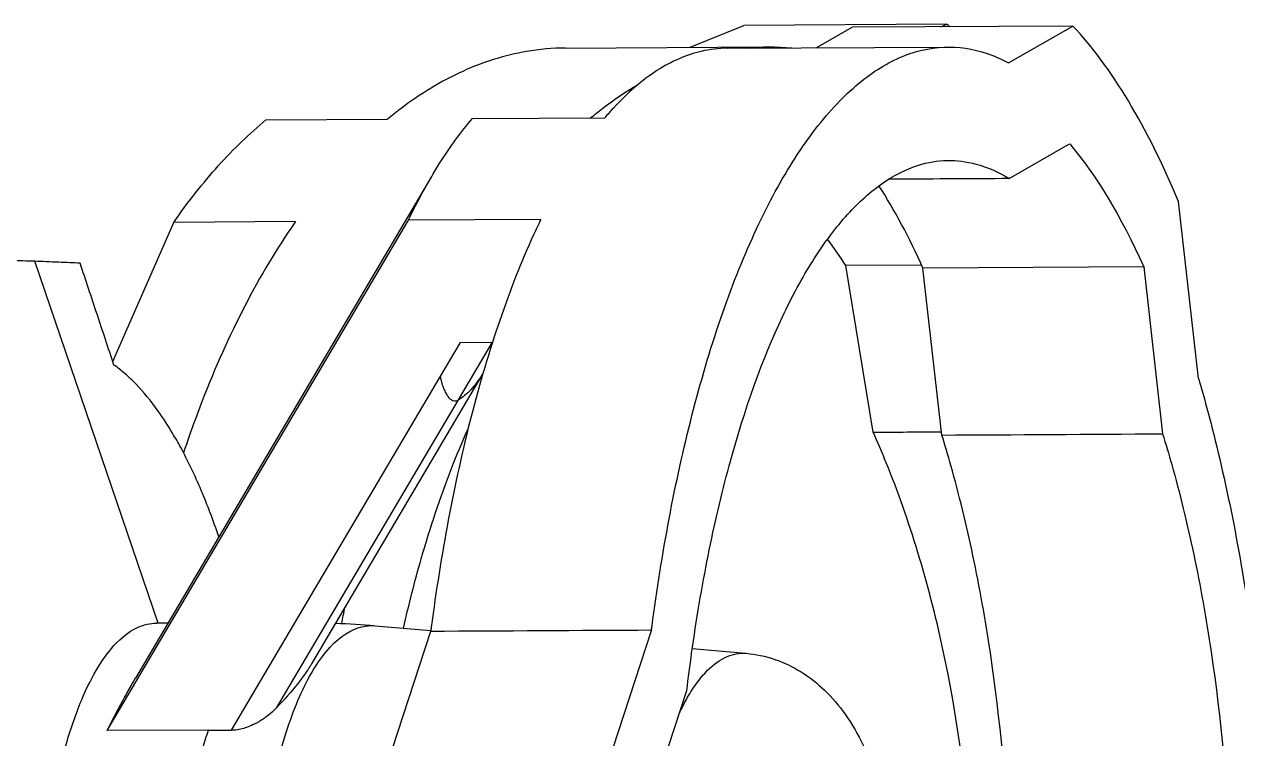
# Model space of a CAD drawing. Header units: millimetres. Extents: x 48717 to 75522, y 76128 to 88842.
# Drawn here: x 56988.2 to 57116.6, y 81197.8 to 81273.4 of the extents above; entities that cross this region are included whole.
import ezdxf

# ---------------------------------------------------------------- set-up
doc = ezdxf.new("R2010")
doc.units = ezdxf.units.MM
doc.layers.add('Top (Plan) View2-DV90-S1B-001a', color=140, linetype='Continuous')

# ---------------------------------------------------------------- blocks, each defined once
blk = doc.blocks.new('*U710')
at = {"layer": 'Top (Plan) View2-DV90-S1B-001a', "color": 0, "linetype": 'ByBlock', "lineweight": -2}
for p, q in [((57058.65, 81270.94), (57064.33, 81273.25)), ((57085.81, 81273.38), (57064.33, 81273.25)), ((57085.17, 81273.12), (57085.81, 81273.38)), ((57045.47, 81270.86), (57066.95, 81270.99)), ((57013.74, 81263.26), (57026.63, 81263.34)), ((56997.54, 81237.7), (57003.99, 81252.42)), ((57016.88, 81252.5), (57003.99, 81252.42)), ((57083.15, 81247.89), (57075.13, 81247.85)), ((57078.02, 81230.22), (57075.13, 81247.85))]:
    blk.add_line(p, q, dxfattribs=at)
blk.add_ellipse((57057.83, 81215.07), major_axis=(13.78, -51.51), ratio=0.548987, start_param=-4.177342, end_param=-4.105598, dxfattribs=at)
for points in [[(57086.15, 81273.12), (57086.04, 81273.21), (57085.92, 81273.29), (57085.81, 81273.38)], [(57064.51, 81270.85), (57066.16, 81271.03), (57067.8, 81271.03), (57069.42, 81270.88)], [(57078.02, 81230.22), (57080.43, 81230.24), (57082.84, 81230.25), (57085.26, 81230.26)], [(57021.77, 81209.99), (57021.88, 81210.56), (57021.99, 81211.13), (57022.11, 81211.7)], [(57058.21, 81201.86), (57058.21, 81201.86), (57058.21, 81201.86), (57058.21, 81201.86)]]:
    blk.add_open_spline(points, degree=3, dxfattribs=at)
for points, knots in [([(57045.47, 81270.86), (57044.1, 81270.85), (57042.71, 81270.73), (57039.07, 81270.1), (57036.82, 81269.41), (57032.33, 81267.37), (57030.11, 81266.03), (57027.49, 81264.04), (57027.06, 81263.69), (57026.63, 81263.34)], [1.2901536, 1.2901536, 1.2901536, 1.2901536, 1.4739675, 1.4739675, 1.7687609, 1.7687609, 2.0635544, 2.0635544, 2.122565, 2.122565, 2.122565, 2.122565]), ([(57048.12, 81263.48), (57048.55, 81263.83), (57048.97, 81264.17), (57050.64, 81265.44), (57051.89, 81266.28), (57053.14, 81267.01)], [-2.1218015, -2.1218015, -2.1218015, -2.1218015, -2.0635544, -2.0635544, -1.8966101, -1.8966101, -1.8966101, -1.8966101]), ([(57003.99, 81252.42), (57005.5, 81254.59), (57007.08, 81256.59), (57010.33, 81260.21), (57012.02, 81261.83), (57013.74, 81263.26)], [-2.20364, -2.20364, -2.20364, -2.20364, -1.101395, -1.101395, 0, 0, 0, 0]), ([(57016.88, 81252.5), (57016.5, 81251.96), (57016.13, 81251.41), (57013.92, 81248.05), (57012.19, 81245), (57009.01, 81238.52), (57007.56, 81235.09), (57005.83, 81230.39), (57005.42, 81229.22), (57005.03, 81228.04)], [2.5941271, 2.5941271, 2.5941271, 2.5941271, 2.6531414, 2.6531414, 2.9479349, 2.9479349, 3.2427284, 3.2427284, 3.3384284, 3.3384284, 3.3384284, 3.3384284]), ([(57028.32, 81209.48), (57028.88, 81211.99), (57029.5, 81214.45), (57031.15, 81220.17), (57032.22, 81223.37), (57033.96, 81227.83), (57034.55, 81229.23), (57035.15, 81230.59)], [1.621336, 1.621336, 1.621336, 1.621336, 1.975955, 1.975955, 2.469944, 2.469944, 2.704967, 2.704967, 2.704967, 2.704967]), ([(57088.41, 81185.68), (57087.92, 81192.92), (57086.92, 81200.24), (57084.65, 81210.76), (57083.76, 81214.2), (57081.75, 81220.82), (57080.62, 81224), (57078.96, 81228.09), (57078.49, 81229.17), (57078.02, 81230.22)], [-3.449142, -3.449142, -3.449142, -3.449142, -2.469944, -2.469944, -1.975955, -1.975955, -1.481966, -1.481966, -1.300824, -1.300824, -1.300824, -1.300824])]:
    blk.add_open_spline(points, degree=3, knots=knots, dxfattribs=at)
blk = doc.blocks.new('*U711')
at = {"layer": 'Top (Plan) View2-DV90-S1B-001a', "color": 0, "linetype": 'ByBlock', "lineweight": -2}
for p, q in [((57072, 81270.89), (57075.79, 81273.07)), ((57099.16, 81273.19), (57075.79, 81273.07)), ((57092.35, 81269.29), (57099.16, 81273.19)), ((57062.59, 81270.84), (57085.96, 81270.97)), ((57035.6, 81263.41), (57049.62, 81263.49)), ((57092.41, 81257.05), (57098.82, 81260.72)), ((57031.29, 81257.27), (56999.95, 81204.2)), ((57112.46, 81235.89), (57110.33, 81254.64)), ((56996.93, 81198.66), (57028.83, 81252.66)), ((57042.85, 81252.74), (57028.83, 81252.66)), ((57002.33, 81210.02), (56989.29, 81248.3)), ((57106.66, 81247.7), (57083.29, 81247.57)), ((57085.29, 81229.92), (57083.29, 81247.57)), ((57106.66, 81247.7), (57108.66, 81230.05)), ((57032.2, 81236.09), (57034.34, 81239.71)), ((57034.13, 81233.64), (57037.72, 81239.73)), ((57034.34, 81239.71), (57037.72, 81239.73)), ((57036.72, 81236.43), (57018.59, 81205.73)), ((57010.11, 81198.69), (57032.2, 81236.09)), ((57014.9, 81201.09), (57034.13, 81233.64)), ((57003.39, 81210.03), (57002.15, 81210.02)), ((57025.32, 81209.75), (57031.2, 81209.23)), ((57026.51, 81194.84), (57031.2, 81209.18)), ((57031.71, 81209.18), (57031.71, 81209.18)), ((57054.56, 81209.3), (57049.88, 81194.96)), ((57058.88, 81207.33), (57064.52, 81206.83)), ((57053.9, 81189.4), (57058.3, 81202.91)), ((57007.66, 81198.71), (56996.93, 81198.66))]:
    blk.add_line(p, q, dxfattribs=at)
at = {"layer": 'Top (Plan) View2-DV90-S1B-001a', "color": 0, "linetype": 'ByBlock', "lineweight": -2, "extrusion": (0, 0, -1)}
blk.add_ellipse((57094.65, 81215.08), major_axis=(7.94, -52.06), ratio=0.390819, start_param=-2.577201, end_param=-2.187073, dxfattribs=at)
at = {"layer": 'Top (Plan) View2-DV90-S1B-001a', "color": 0, "linetype": 'ByBlock', "lineweight": -2}
blk.add_ellipse((57071.28, 81214.95), major_axis=(7.94, -52.06), ratio=0.390819, start_param=-4.096113, end_param=-3.856753, dxfattribs=at)
for points, knots in [([(57110.33, 81254.64), (57108.68, 81258.6), (57106.9, 81262.17), (57103.16, 81268.38), (57101.19, 81271.05), (57099.16, 81273.19)], [-3.64303, -3.64303, -3.64303, -3.64303, -1.821515, -1.821515, 0, 0, 0, 0]), ([(57054.56, 81209.3), (57054.58, 81209.45), (57054.6, 81209.59), (57055.12, 81213.53), (57055.72, 81217.33), (57057.13, 81224.79), (57057.93, 81228.45), (57059.75, 81235.53), (57060.76, 81238.95), (57062.96, 81245.4), (57064.16, 81248.43), (57066.72, 81254), (57068.07, 81256.54), (57070.9, 81261.04), (57072.38, 81262.99), (57075.4, 81266.27), (57076.95, 81267.59), (57080.06, 81269.59), (57081.63, 81270.27), (57084.73, 81271), (57086.28, 81271.06), (57089.35, 81270.61), (57090.88, 81270.08), (57092.35, 81269.29)], [-3.843407, -3.843407, -3.843407, -3.843407, -3.832315, -3.832315, -3.537522, -3.537522, -3.242728, -3.242728, -2.947935, -2.947935, -2.653141, -2.653141, -2.358348, -2.358348, -2.063554, -2.063554, -1.768761, -1.768761, -1.473967, -1.473967, -1.179174, -1.179174, -0.873245, -0.873245, -0.873245, -0.873245]), ([(57062.59, 81270.84), (57061.67, 81270.84), (57060.74, 81270.73), (57058.26, 81270.14), (57056.69, 81269.47), (57053.58, 81267.47), (57052.03, 81266.15), (57050.22, 81264.18), (57049.92, 81263.84), (57049.62, 81263.49)], [1.2973833, 1.2973833, 1.2973833, 1.2973833, 1.4739675, 1.4739675, 1.7687609, 1.7687609, 2.0635544, 2.0635544, 2.122565, 2.122565, 2.122565, 2.122565]), ([(57028.83, 81252.66), (57029.87, 81254.82), (57030.97, 81256.8), (57033.23, 81260.39), (57034.4, 81262), (57035.6, 81263.41)], [-2.20364, -2.20364, -2.20364, -2.20364, -1.101395, -1.101395, 0, 0, 0, 0]), ([(57058.3, 81202.91), (57058.46, 81204.22), (57058.63, 81205.53), (57059.3, 81210.37), (57059.89, 81213.82), (57061.22, 81220.47), (57061.96, 81223.66), (57064.41, 81232.7), (57066.33, 81238.01), (57068.93, 81243.51), (57069.46, 81244.55), (57071.06, 81247.5), (57072.16, 81249.24), (57073.89, 81251.58), (57074.48, 81252.32), (57076.29, 81254.37), (57077.55, 81255.52), (57080.13, 81257.36), (57081.46, 81258.04), (57084.82, 81259.09), (57086.88, 81259.14), (57090.09, 81258.27), (57091.26, 81257.75), (57092.41, 81257.05)], [1.300813, 1.300813, 1.300813, 1.300813, 1.481966, 1.481966, 1.975955, 1.975955, 2.469944, 2.469944, 3.457922, 3.457922, 3.704916, 3.704916, 4.198905, 4.198905, 4.445899, 4.445899, 4.939888, 4.939888, 5.433877, 5.433877, 6.17486, 6.17486, 6.602891, 6.602891, 6.602891, 6.602891]), ([(57092.41, 81257.05), (57088.51, 81257.03), (57084.62, 81257.01), (57080.36, 81256.98), (57080, 81256.98), (57079.64, 81256.98)], [0, 0, 0, 0, 1.25, 1.25, 1.365759, 1.365759, 1.365759, 1.365759]), ([(57042.85, 81252.74), (57042.59, 81252.2), (57042.33, 81251.65), (57040.79, 81248.31), (57039.6, 81245.27), (57037.39, 81238.83), (57036.38, 81235.41), (57034.56, 81228.33), (57033.76, 81224.66), (57032.35, 81217.2), (57031.75, 81213.4), (57031.23, 81209.46), (57031.21, 81209.32), (57031.2, 81209.18)], [2.594127, 2.594127, 2.594127, 2.594127, 2.653141, 2.653141, 2.947935, 2.947935, 3.242728, 3.242728, 3.537522, 3.537522, 3.832315, 3.832315, 3.843407, 3.843407, 3.843407, 3.843407]), ([(56989.29, 81248.3), (56988.88, 81248.31), (56988.46, 81248.33), (56987.53, 81248.36), (56987.02, 81248.38), (56985.53, 81248.43), (56984.51, 81248.46), (56983.46, 81248.49)], [-1.496873, -1.496873, -1.496873, -1.496873, -1.14981, -1.14981, -0.748913, -0.748913, -0.000001, -0.000001, -0.000001, -0.000001]), ([(56994.09, 81248.1), (56993.37, 81248.13), (56992.62, 81248.17), (56991.39, 81248.22), (56990.95, 81248.23), (56990.1, 81248.27), (56989.7, 81248.28), (56989.29, 81248.3)], [-1.497488, -1.497488, -1.497488, -1.497488, -0.748268, -0.748268, -0.347201, -0.347201, 0, 0, 0, 0]), ([(56997.66, 81237.33), (56997.07, 81239.13), (56996.47, 81240.93), (56995.28, 81244.51), (56994.68, 81246.31), (56994.09, 81248.1)], [-1.14298, -1.14298, -1.14298, -1.14298, -0.571604, -0.571604, -0.000002, -0.000002, -0.000002, -0.000002]), ([(57008.77, 81219.14), (57008.18, 81220.88), (57007.56, 81222.52), (57006.21, 81225.69), (57005.48, 81227.21), (57004.45, 81229.12), (57004.16, 81229.62), (57003.38, 81230.94), (57002.87, 81231.72), (57001.59, 81233.51), (57000.81, 81234.46), (56999.63, 81235.69), (56999.23, 81236.06), (56998.64, 81236.58), (56998.45, 81236.74), (56998.06, 81237.05), (56997.86, 81237.2), (56997.66, 81237.33)], [13.42273, 13.42273, 13.42273, 13.42273, 14.122216, 14.122216, 14.868538, 14.868538, 15.145088, 15.145088, 15.623283, 15.623283, 16.32385, 16.32385, 16.666551, 16.666551, 16.835699, 16.835699, 17.00297, 17.00297, 17.00297, 17.00297]), ([(57036.72, 81236.43), (57036.69, 81236.39), (57036.67, 81236.35), (57036.64, 81236.31), (57036.25, 81235.69), (57035.84, 81235.15), (57035.42, 81234.7), (57035.21, 81234.48), (57035, 81234.28), (57034.78, 81234.1), (57034.57, 81233.92), (57034.35, 81233.77), (57034.13, 81233.64)], [0.4828146, 0.4828146, 0.4828146, 0.4828146, 0.5, 0.5, 0.5, 0.75, 0.75, 0.75, 0.875, 0.875, 0.875, 1, 1, 1, 1]), ([(57032.2, 81236.09), (57032.23, 81235.95), (57032.26, 81235.83), (57032.3, 81235.66), (57032.31, 81235.61), (57032.33, 81235.54), (57032.34, 81235.51), (57032.35, 81235.47), (57032.36, 81235.45), (57032.36, 81235.44), (57032.36, 81235.44), (57032.36, 81235.44), (57032.39, 81235.32), (57032.43, 81235.21), (57032.48, 81235.07), (57032.49, 81235.02), (57032.52, 81234.96), (57032.53, 81234.93), (57032.54, 81234.89), (57032.55, 81234.88), (57032.55, 81234.87), (57032.55, 81234.86), (57032.63, 81234.66), (57032.71, 81234.5), (57032.83, 81234.28), (57032.87, 81234.21), (57032.92, 81234.12), (57032.95, 81234.08), (57032.99, 81234.03), (57033, 81234.01), (57033.01, 81234), (57033.02, 81233.99), (57033.11, 81233.87), (57033.2, 81233.78), (57033.34, 81233.68), (57033.38, 81233.65), (57033.45, 81233.61), (57033.48, 81233.6), (57033.52, 81233.58), (57033.54, 81233.57), (57033.55, 81233.57), (57033.76, 81233.51), (57033.94, 81233.53), (57034.13, 81233.64)], [0, 0, 0, 0, 0.0625, 0.0625, 0.09375, 0.09375, 0.109375, 0.117187, 0.121094, 0.123047, 0.123047, 0.125, 0.125, 0.1875, 0.1875, 0.21875, 0.21875, 0.234375, 0.242188, 0.246094, 0.246094, 0.25, 0.25, 0.375, 0.375, 0.4375, 0.4375, 0.46875, 0.484375, 0.492188, 0.492188, 0.5, 0.5, 0.625, 0.625, 0.6875, 0.6875, 0.71875, 0.734375, 0.734375, 0.75, 0.75, 1, 1, 1, 1]), ([(57112.46, 81235.89), (57112.49, 81235.78), (57112.53, 81235.66), (57113.49, 81232.38), (57114.36, 81228.97), (57115.97, 81221.73), (57116.71, 81217.89), (57118, 81209.85), (57118.56, 81205.64), (57119.47, 81196.97), (57119.81, 81192.5), (57120.28, 81183.42), (57120.4, 81178.82), (57120.4, 81169.62), (57120.28, 81165.03), (57119.81, 81155.99), (57119.46, 81151.54), (57118.56, 81142.94), (57118, 81138.77), (57116.71, 81130.82), (57115.97, 81127.03), (57114.33, 81119.78), (57113.42, 81116.33), (57112.46, 81113.14)], [-3.843407, -3.843407, -3.843407, -3.843407, -3.832315, -3.832315, -3.537522, -3.537522, -3.242728, -3.242728, -2.947935, -2.947935, -2.653141, -2.653141, -2.358348, -2.358348, -2.063554, -2.063554, -1.768761, -1.768761, -1.473967, -1.473967, -1.179174, -1.179174, -0.873245, -0.873245, -0.873245, -0.873245]), ([(57092.51, 81185.3), (57092.16, 81192.54), (57091.47, 81199.87), (57089.9, 81210.4), (57089.28, 81213.85), (57087.88, 81220.49), (57087.1, 81223.68), (57085.94, 81227.79), (57085.62, 81228.87), (57085.3, 81229.92)], [-3.448728, -3.448728, -3.448728, -3.448728, -2.469944, -2.469944, -1.975955, -1.975955, -1.481966, -1.481966, -1.300824, -1.300824, -1.300824, -1.300824]), ([(57108.66, 81230.05), (57108.99, 81228.99), (57109.31, 81227.91), (57110.47, 81223.8), (57111.25, 81220.61), (57112.65, 81213.98), (57113.26, 81210.52), (57114.85, 81199.92), (57115.55, 81192.53), (57115.97, 81183.4), (57116.03, 81181.58), (57116.16, 81176.16), (57116.16, 81172.6), (57116.03, 81167.19), (57115.97, 81165.37), (57115.71, 81159.91), (57115.46, 81156.26), (57114.76, 81149.02), (57114.32, 81145.43), (57113, 81136.7), (57112, 81131.65), (57110.17, 81124.28), (57109.44, 81121.7), (57108.66, 81119.26)], [1.300813, 1.300813, 1.300813, 1.300813, 1.481966, 1.481966, 1.975955, 1.975955, 2.469944, 2.469944, 3.457922, 3.457922, 3.704916, 3.704916, 4.198905, 4.198905, 4.445899, 4.445899, 4.939888, 4.939888, 5.433877, 5.433877, 6.17486, 6.17486, 6.602891, 6.602891, 6.602891, 6.602891]), ([(56989.89, 81175.48), (56989.89, 81175.8), (56989.9, 81176.12), (56989.9, 81176.77), (56989.91, 81177.1), (56989.93, 81178.09), (56989.95, 81178.76), (56990.03, 81180.81), (56990.12, 81182.18), (56990.31, 81184.48), (56990.4, 81185.41), (56990.66, 81187.61), (56990.84, 81188.86), (56991.32, 81191.77), (56991.64, 81193.4), (56992.46, 81196.8), (56992.98, 81198.53), (56993.83, 81200.9), (56994.13, 81201.66), (56995.01, 81203.66), (56995.61, 81204.78), (56996.71, 81206.48), (56997.2, 81207.13), (56998.45, 81208.49), (56999.23, 81209.1), (57000.4, 81209.68), (57000.79, 81209.82), (57001.5, 81209.98), (57001.82, 81210.02), (57002.15, 81210.02)], [0.000001, 0.000001, 0.000001, 0.000001, 0.096876, 0.096876, 0.19472, 0.19472, 0.395194, 0.395194, 0.814098, 0.814098, 1.106215, 1.106215, 1.511602, 1.511602, 2.075831, 2.075831, 2.757015, 2.757015, 3.106808, 3.106808, 3.726689, 3.726689, 4.19374, 4.19374, 4.885125, 4.885125, 5.223605, 5.223605, 5.500816, 5.500816, 5.500816, 5.500816]), ([(57012.79, 81175.6), (57012.79, 81176.23), (57012.8, 81177.49), (57012.86, 81179.44), (57013.03, 81182.77), (57013.54, 81188.28), (57014.94, 81195.83), (57017.36, 81202.97), (57020.48, 81207.93), (57023.26, 81209.68), (57024.85, 81209.79), (57025.32, 81209.75)], [0, 0, 0, 0, 0.0104167, 0.0208333, 0.03125, 0.0625, 0.1041667, 0.1458333, 0.1875, 0.2291667, 0.2468481, 0.2468481, 0.2468481, 0.2468481]), ([(57057.51, 81200.49), (57057.76, 81201.01), (57058.35, 81202.18), (57059.12, 81203.39), (57059.89, 81204.38), (57060.9, 81205.49), (57062.42, 81206.61), (57063.86, 81206.89), (57064.57, 81206.83)], [0.6414418, 0.6414418, 0.6414418, 0.6414418, 0.65625, 0.6770833, 0.6875, 0.6979167, 0.7291667, 0.7587553, 0.7587553, 0.7587553, 0.7587553]), ([(57064.57, 81206.83), (57065.59, 81206.74), (57066.63, 81206.52), (57068.59, 81205.85), (57069.53, 81205.4), (57071.3, 81204.3), (57072.14, 81203.63), (57073.69, 81202.14), (57074.41, 81201.29), (57075.78, 81199.36), (57076.41, 81198.27), (57077.61, 81195.82), (57078.16, 81194.43), (57079.14, 81191.48), (57079.56, 81189.9), (57080.23, 81186.69), (57080.5, 81185.07), (57080.79, 81182.75), (57080.86, 81182.1), (57080.92, 81181.44)], [0, 0, 0, 0, 3.573388, 3.573388, 7.218545, 7.218545, 11.064058, 11.064058, 15.227621, 15.227621, 19.966113, 19.966113, 25.321734, 25.321734, 30.824288, 30.824288, 36.023859, 36.023859, 38.043896, 38.043896, 38.043896, 38.043896]), ([(57018.59, 81205.73), (57018.58, 81205.72), (57018.57, 81205.71), (57018.51, 81205.6), (57018.44, 81205.49), (57018.31, 81205.28), (57018.24, 81205.18), (57018.07, 81204.91), (57017.96, 81204.76), (57017.61, 81204.26), (57017.34, 81203.9), (57016.43, 81202.76), (57015.71, 81201.94), (57014.9, 81201.09)], [-0.8415403, -0.8415403, -0.8415403, -0.8415403, -0.8358019, -0.8358019, -0.7712441, -0.7712441, -0.7068071, -0.7068071, -0.614658, -0.614658, -0.4194678, -0.4194678, -0.0000001, -0.0000001, -0.0000001, -0.0000001]), ([(56996.93, 81198.66), (56997.71, 81200.18), (56998.46, 81201.6), (56999.44, 81203.33), (56999.69, 81203.78), (56999.95, 81204.2)], [-2.23844, -2.23844, -2.23844, -2.23844, -1.6131646, -1.6131646, -1.3836361, -1.3836361, -1.3836361, -1.3836361]), ([(57014.9, 81201.09), (57014.8, 81200.98), (57014.43, 81200.59), (57013.49, 81199.89), (57013.16, 81199.68), (57012.26, 81199.18), (57011.77, 81199), (57011.18, 81198.82), (57010.95, 81198.77), (57010.52, 81198.7), (57010.31, 81198.69), (57010.11, 81198.69)], [-0.4764259, -0.4764259, -0.4764259, -0.4764259, -0.3220893, -0.3220893, -0.2504578, -0.2504578, -0.132191, -0.132191, -0.0645086, -0.0645086, -0.0000023, -0.0000023, -0.0000023, -0.0000023]), ([(57004.51, 81175.56), (57004.51, 81176.19), (57004.51, 81176.83), (57004.53, 81177.48), (57004.54, 81178.13), (57004.56, 81178.79), (57004.59, 81179.45), (57004.61, 81180.12), (57004.65, 81180.79), (57004.69, 81181.47), (57004.81, 81183.51), (57005.01, 81185.59), (57005.28, 81187.68), (57005.65, 81190.46), (57006.16, 81193.24), (57006.83, 81195.83), (57007.08, 81196.82), (57007.36, 81197.79), (57007.66, 81198.71)], [0, 0, 0, 0, 0.0867165, 0.0867165, 0.0867165, 0.173433, 0.173433, 0.173433, 0.2601495, 0.2601495, 0.2601495, 0.520299, 0.520299, 0.520299, 0.8671651, 0.8671651, 0.8671651, 0.9999766, 0.9999766, 0.9999766, 0.9999766]), ([(57007.66, 81198.71), (57008.07, 81198.71), (57008.47, 81198.71), (57009.29, 81198.71), (57009.7, 81198.7), (57010.11, 81198.69)], [0, 0, 0, 0, 0.1310146, 0.1310146, 0.2618872, 0.2618872, 0.2618872, 0.2618872])]:
    blk.add_open_spline(points, degree=3, knots=knots, dxfattribs=at)
for points in [[(57085.29, 81229.92), (57093.08, 81229.96), (57100.87, 81230.01), (57108.66, 81230.05)], [(57021.12, 81210.02), (57022.52, 81209.96), (57023.92, 81209.87), (57025.32, 81209.75)], [(57031.2, 81209.18), (57038.98, 81209.22), (57046.77, 81209.26), (57054.56, 81209.3)]]:
    blk.add_open_spline(points, degree=3, dxfattribs=at)

msp = doc.modelspace()

# ---------------------------------------------------------------- block references
at = {"layer": 'Top (Plan) View2-DV90-S1B-001a'}
for name in ['*U711', '*U710']:
    msp.add_blockref(name, (0, 0), dxfattribs=at)

doc.saveas('drawing.dxf')
